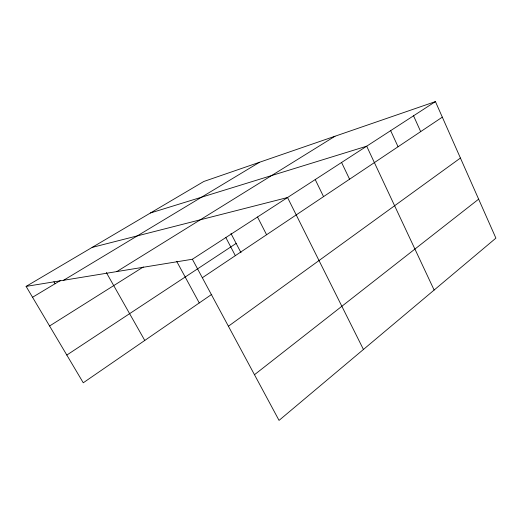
<?xml version="1.0" encoding="UTF-8"?>
<svg xmlns="http://www.w3.org/2000/svg" width="522" height="522" viewBox="0 0 522 522"><rect width="100%" height="100%" fill="white"/><g stroke="black" fill="none" stroke-linecap="round" stroke-linejoin="round"><path stroke-width="0.78" d="M254.475 374.711L478.641 199.163M228.408 326.23L460.424 158.035M211.782 294.317L83.259 382.783L26.1 286.395L203.821 181.473L435.433 101.607L495.9 238.136L279.042 420.393L192.383 259.245L26.1 286.395M202.334 277.743L442.317 117.143M66.823 355.058L236.153 243.422M192.383 259.245L435.433 101.607M49.583 325.989L143.335 266.964M116.797 271.584L335.013 136.235M32.547 297.266L60.545 280.438M63.593 280.275L259.565 162.251M150.434 212.989L366.692 146.193L434.134 290.049M92.113 247.421L287.537 197.531L363.436 349.466M53.916 281.697L55.091 283.714M106.279 272.445L144.77 340.442M176.664 261.307L199.26 302.936M225.843 237.543L235.337 255.656M230.965 233.484L241.02 252.746M257.516 217.002L266.585 234.743M315.223 179.575L323.555 196.624M341.577 162.479L349.577 179.209M390.658 130.65L398.064 146.76M413.548 115.799L420.686 131.622"/></g></svg>
